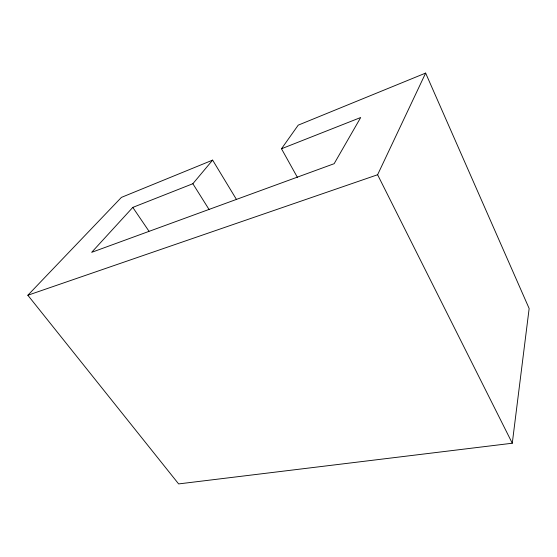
<?xml version="1.0" encoding="UTF-8"?>
<svg xmlns="http://www.w3.org/2000/svg" width="557" height="557" viewBox="0 0 557 557"><rect width="100%" height="100%" fill="white"/><g stroke="black" fill="none" stroke-linecap="round" stroke-linejoin="round"><path stroke-width="0.84" d="M236.453 199.448L212.635 160.117L121.405 197.394L27.85 295.245L178.63 483.915L512.273 443.226L529.15 308.508L425.639 73.085L298.218 125.151L281.487 148.761L297.508 177.558M27.85 295.245L377.611 174.745L425.639 73.085M281.487 148.761L360.699 117.513L334.144 163.695L91.661 252.335L132.796 207.406L192.861 183.719L212.635 160.117M132.796 207.406L148.942 231.155M192.861 183.719L209.063 209.495M377.611 174.745L512.273 443.226"/></g></svg>
